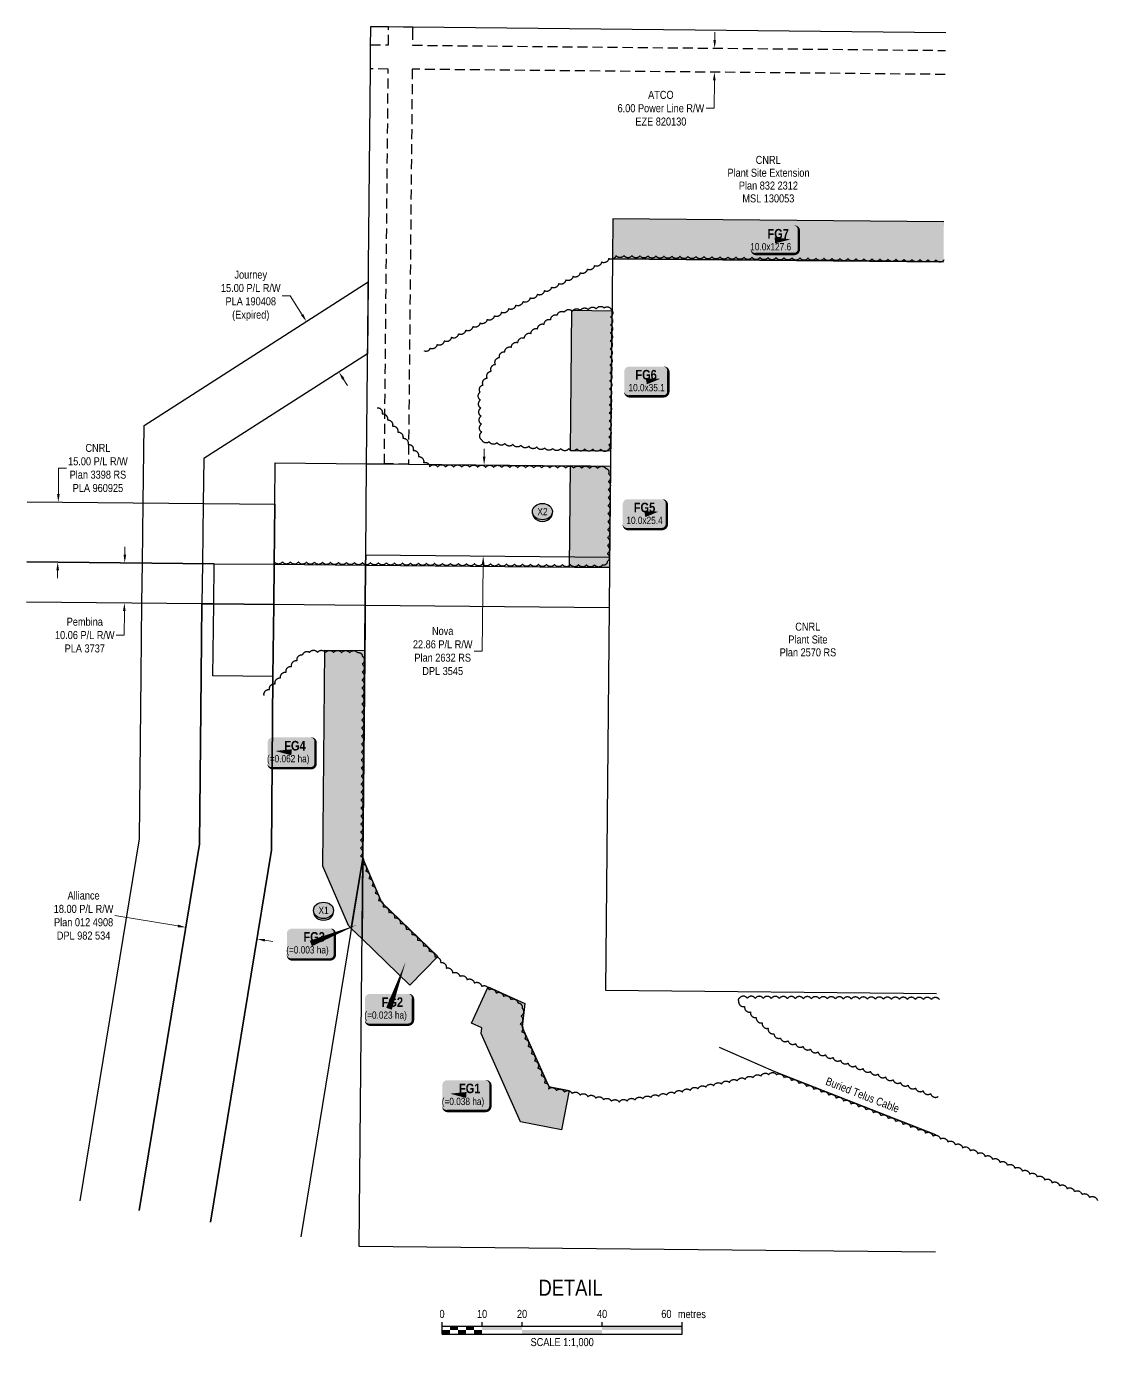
# Model space of a CAD drawing. Extents: x 467749 to 471167, y 6041645 to 6045092.
# Drawn here: x 467909 to 469246, y 6041645 to 6043295 of the extents above; entities that cross this region are included whole.
import ezdxf
from ezdxf.enums import TextEntityAlignment as Align

# ---------------------------------------------------------------- set-up
doc = ezdxf.new("R2010")
doc.units = 0
doc.header["$LTSCALE"] = 5
doc.header["$PDMODE"] = 3
doc.header["$PDSIZE"] = 20
for name, pattern in [('0', [1, 1, 0]), ('foc-ACCESSROAD', [3.75, 2.5, -1.25]), ('foc-FLOWLINE', [3.75, 2.5, -1.25])]:
    doc.linetypes.add(name, pattern=pattern)
doc.layers.get('Defpoints').update_dxf_attribs({"color": 9})
for name, color, linetype in [('AS-TELUS', 224, 'foc-TEL'), ('C-RW', 13, 'Continuous'), ('C-WS', 13, 'foc-ACCESSROAD'), ('DETAIL-T', 7, 'Continuous'), ('F-EZE', 190, 'foc-FLOWLINE'), ('F-RW', 190, 'Continuous'), ('L-TITLEDB', 4, 'Continuous'), ('L-TITLEDB-T', 4, 'Continuous'), ('P-CROSSINGS', 250, 'Continuous'), ('P-TEMP-BLOCKS', 250, 'Continuous'), ('P-TEMP-BLUE', 146, 'Continuous'), ('P-WORKAREA', 113, 'Continuous'), ('P-WORKAREA-H', 111, 'Continuous'), ('T-BUSH', 110, '0')]:
    doc.layers.add(name, color=color, linetype=linetype)
for name, color, linetype, lineweight in [('C-RW-T', 13, 'Continuous', 9), ('C-WS-T', 13, 'Continuous', 9), ('F-RW-T', 190, 'Continuous', 9)]:
    doc.layers.add(name, color=color, linetype=linetype, lineweight=lineweight)
doc.layers.add('P-TEMP-BLUE-H', color=7, linetype='Continuous', true_color=0x99e6ff)
doc.styles.add('80', font='ARIALN.TTF', dxfattribs={"height": 10})
doc.styles.add('80CG', font='ARIALN.TTF', dxfattribs={"height": 10})
doc.styles.add('80L', font='ARIALN.TTF', dxfattribs={"height": 10})
doc.styles.add('BOLD', font='ARIALNB.TTF')
doc.styles.add('Crossing', font='ARIALN.TTF', dxfattribs={"height": 10})
doc.styles.add('foc-LtypeFont', font='ARIALN.TTF', dxfattribs={"height": 7.35})
doc.linetypes.add('foc-TEL', pattern='A,2,-1,["T",foc-LtypeFont,S=0.2,R=0,X=-0.425,Y=-0.75],-1.24,8', length=12.24)
doc.dimstyles.new('Compass 5 000', dxfattribs={"dimscale": 5, "dimtxt": 9, "dimasz": 2, "dimexe": 0.2, "dimexo": 0.0625, "dimgap": 0.5, "dimtad": 0, "dimtih": 1, "dimtoh": 1, "dimzin": 0, "dimdsep": 46, "dimtxsty": '80CG', "dimcen": 0.1, "dimse1": 1, "dimse2": 1, "dimclrd": 256, "dimclrt": 256, "dimaunit": 1, "dimadec": 4, "dimazin": 0, "dimtfac": 0.06, "dimtofl": 0, "dimtmove": 0, "dimatfit": 1, "dimfxl": 0.2, "dimtolj": 1, "dimtzin": 0, "dimlwd": -1, "dimarcsym": 0})

# ---------------------------------------------------------------- blocks, each defined once
blk = doc.blocks.new('*D54')
at = {"layer": 'C-RW-T', "transparency": 16777216}
for p, q in [((467948.4, 6042711.2), (467948.7, 6042743.8)), ((467948.7, 6042743.8), (467958.7, 6042743.8)), ((467947.5, 6042616.2), (467947.4, 6042606.2))]:
    blk.add_line(p, q, dxfattribs=at)
for points in [[(467946.8, 6042711.2), (467950.1, 6042711.2), (467948.3, 6042701.2)], [(467945.9, 6042616.2), (467949.2, 6042616.2), (467947.6, 6042626.2)]]:
    blk.add_solid(points, dxfattribs=at)
at = {"layer": 'Defpoints', "color": 0, "transparency": 16777216}
for p in [(467948.3, 6042701.2), (467951.1, 6042701.2), (467950.4, 6042626.2)]:
    blk.add_point(p, dxfattribs=at)
at = {"layer": 'C-RW-T', "transparency": 16777216, "insert": (467997.8, 6042743.8), "char_height": 10, "attachment_point": 5, "style": '80CG', "bg_fill": 3, "box_fill_scale": 1.1, "bg_fill_color": 256, "bg_fill_true_color": 13158600, "bg_fill_transparency": 0}
blk.add_mtext('\\A1;CNRL\\P15.00 P/L R/W\\PPlan 3398 RS\\PPLA 960925', dxfattribs=at)
blk = doc.blocks.new('*D52')
at = {"layer": 'Defpoints', "color": 0, "transparency": 16777216}
for p in [(468107.5, 6042170.2), (468098.2, 6042113.6), (468187.1, 6042099)]:
    blk.add_point(p, dxfattribs=at)
at = {"layer": 'F-RW-T', "transparency": 16777216}
for p, q in [((468097.6, 6042171.9), (468019, 6042184.8)), ((468206.2, 6042154), (468216.1, 6042152.4))]:
    blk.add_line(p, q, dxfattribs=at)
for points in [[(468097.9, 6042173.5), (468097.3, 6042170.2), (468107.5, 6042170.2)], [(468206.5, 6042155.7), (468206, 6042152.4), (468196.4, 6042155.7)]]:
    blk.add_solid(points, dxfattribs=at)
at = {"layer": 'F-RW-T', "transparency": 16777216, "insert": (467979.9, 6042184.8), "char_height": 10, "attachment_point": 5, "style": '80CG'}
blk.add_mtext('\\A1;Alliance\\P18.00 P/L R/W\\PPlan 012 4908\\PDPL 982 534', dxfattribs=at)
blk = doc.blocks.new('*D53')
at = {"layer": 'Defpoints', "color": 0, "transparency": 16777216}
for p in [(468510.3, 6043270.7), (468768, 6043268.2), (468510, 6043240.7)]:
    blk.add_point(p, dxfattribs=at)
at = {"layer": 'F-RW-T', "transparency": 16777216}
for p, q in [((468768.1, 6043278.1), (468768.2, 6043288.1)), ((468767.7, 6043228.2), (468767.3, 6043193.1)), ((468767.3, 6043193.1), (468757.3, 6043193.1))]:
    blk.add_line(p, q, dxfattribs=at)
for points in [[(468766.5, 6043278.2), (468769.8, 6043278.1), (468768, 6043268.2)], [(468766, 6043228.2), (468769.3, 6043228.1), (468767.7, 6043238.2)]]:
    blk.add_solid(points, dxfattribs=at)
at = {"layer": 'F-RW-T', "transparency": 16777216, "insert": (468700.9, 6043193.1), "char_height": 10, "attachment_point": 5, "style": '80CG'}
blk.add_mtext('\\A1;ATCO\\P6.00 Power Line R/W\\PEZE 820130', dxfattribs=at)
blk = doc.blocks.new('*D55')
at = {"layer": 'Defpoints', "color": 0, "transparency": 16777216}
for p in [(468258.3, 6042926.8), (468236.3, 6042912.7), (468276.8, 6042849.5)]:
    blk.add_point(p, dxfattribs=at)
at = {"layer": 'F-RW-T', "transparency": 16777216}
for p, q in [((468237.8, 6042958.8), (468227.8, 6042958.8)), ((468252.9, 6042935.2), (468237.8, 6042958.8)), ((468304.2, 6042855.2), (468309.6, 6042846.8))]:
    blk.add_line(p, q, dxfattribs=at)
for points in [[(468254.3, 6042936.1), (468251.5, 6042934.3), (468258.3, 6042926.8)], [(468305.6, 6042856.1), (468302.8, 6042854.3), (468298.8, 6042863.6)]]:
    blk.add_solid(points, dxfattribs=at)
at = {"layer": 'F-RW-T', "transparency": 16777216, "insert": (468188.7, 6042958.8), "char_height": 10, "attachment_point": 5, "style": '80CG'}
blk.add_mtext('\\A1;Journey\\P15.00 P/L R/W\\PPLA 190408\\P(Expired)', dxfattribs=at)
blk = doc.blocks.new('*D56')
at = {"layer": 'Defpoints', "color": 0, "transparency": 16777216}
for p in [(468410, 6042748.4), (468480.1, 6042747.8), (468409, 6042634.3)]:
    blk.add_point(p, dxfattribs=at)
at = {"layer": 'F-RW-T', "transparency": 16777216}
for p, q in [((468480.2, 6042757.8), (468480.3, 6042767.8)), ((468478.9, 6042623.6), (468477.9, 6042515.2)), ((468477.9, 6042515.2), (468467.9, 6042515.2))]:
    blk.add_line(p, q, dxfattribs=at)
for points in [[(468478.5, 6042757.8), (468481.9, 6042757.8), (468480.1, 6042747.8)], [(468477.3, 6042623.6), (468480.6, 6042623.6), (468479, 6042633.6)]]:
    blk.add_solid(points, dxfattribs=at)
at = {"layer": 'F-RW-T', "transparency": 16777216, "insert": (468428.4, 6042515.2), "char_height": 10, "attachment_point": 5, "style": '80CG'}
blk.add_mtext('\\A1;Nova\\P22.86 P/L R/W\\PPlan 2632 RS\\PDPL 3545', dxfattribs=at)
blk = doc.blocks.new('*D57')
at = {"layer": 'Defpoints', "color": 0, "transparency": 16777216}
for p in [(468041.6, 6042625.3), (468030.9, 6042575.2), (468041.1, 6042575.1)]:
    blk.add_point(p, dxfattribs=at)
at = {"layer": 'F-RW-T', "transparency": 16777216}
for p, q in [((468031.4, 6042635.4), (468031.5, 6042645.4)), ((468030.8, 6042565.2), (468030.5, 6042535.1)), ((468030.5, 6042535.1), (468020.5, 6042535.1))]:
    blk.add_line(p, q, dxfattribs=at)
for points in [[(468029.8, 6042635.4), (468033.1, 6042635.4), (468031.3, 6042625.4)], [(468029.1, 6042565.2), (468032.4, 6042565.2), (468030.9, 6042575.2)]]:
    blk.add_solid(points, dxfattribs=at)
at = {"layer": 'F-RW-T', "transparency": 16777216, "insert": (467981.4, 6042535.1), "char_height": 10, "attachment_point": 5, "style": '80CG'}
blk.add_mtext('\\A1;Pembina\\P10.06 P/L R/W\\PPLA 3737', dxfattribs=at)
blk = doc.blocks.new('*U58')
at = {"true_color": 0x99e6ff}
h = blk.add_hatch(color=141, dxfattribs=at)
edge = h.paths.add_edge_path()
edge.add_line((-24, -20), (24, -20))
edge.add_arc((24, -14), 6, 270, 360)
edge.add_line((30, -14), (30, 12.5))
edge.add_arc((24, 12.5), 6, 0, 90)
edge.add_line((24, 18.5), (-24, 18.5))
edge.add_arc((-24, 12.5), 6, 90, 180)
edge.add_line((-30, 12.5), (-30, -14))
edge.add_arc((-24, -14), 6, 180, 270)
at = {"color": 250, "flags": 128}
blk.add_lwpolyline([(-24, -20, 3, 3, 0), (24, -20, 3, 3, 0.414214), (30, -14, 3, 3, 0), (30, 12.5, 3, 0, 0.414214), (24, 18.5, 0, 0, 0), (-24, 18.5, 0, 0, 0.414214), (-30, 12.5, 0, 0, 0), (-30, -14, 0, 3, 0.414214)], format="xyseb", close=True, dxfattribs=at)
at = {"flags": 128}
blk.add_lwpolyline([(57.5, 23.2, 0, 7.5, 0), (0, 0, 0, 0, 0)], format="xyseb", dxfattribs=at)
at = {"color": 250}
for tag, p, height, style in [('TEMP_AREA_W1_001', (-9.2, 2.2), 12, 'BOLD'), ('ENTER_TEXT_001', (-30.7, -12.5), 9, '80')]:
    blk.add_attdef(tag, p, '', height=height, dxfattribs=dict(at, style=style))
blk = doc.blocks.new('*U59')
h = blk.add_hatch(color=111)
edge = h.paths.add_edge_path()
edge.add_line((-21.5, -18.7), (21.5, -18.7))
edge.add_arc((21.5, -12.7), 6, 270, 360)
edge.add_line((27.5, -12.7), (27.5, 12.5))
edge.add_arc((21.5, 12.5), 6, 0, 90)
edge.add_line((21.5, 18.5), (-21.5, 18.5))
edge.add_arc((-21.5, 12.5), 6, 90, 180)
edge.add_line((-27.5, 12.5), (-27.5, -12.7))
edge.add_arc((-21.5, -12.7), 6, 180, 270)
at = {"color": 250, "flags": 128}
blk.add_lwpolyline([(-21.5, -18.7, 3, 3, 0), (21.5, -18.7, 3, 3, 0.414214), (27.5, -12.7, 3, 3, 0), (27.5, 12.5, 3, 0, 0.414214), (21.5, 18.5, 0, 0, 0), (-21.5, 18.5, 0, 0, 0.414214), (-27.5, 12.5, 0, 0, 0), (-27.5, -12.7, 0, 3, 0.414214)], format="xyseb", close=True, dxfattribs=at)
at = {"flags": 128}
blk.add_lwpolyline([(17.3, 3.1, 0, 7.5, 0), (0, 0, 0, 0, 0)], format="xyseb", dxfattribs=at)
at = {"color": 250}
for tag, p, height, style in [('TEMP_AREA_W1_001', (-9.2, 2.2), 12, 'BOLD'), ('ENTER_TEXT_001', (-30.7, -12.5), 9, '80')]:
    blk.add_attdef(tag, p, '', height=height, dxfattribs=dict(at, style=style))
blk = doc.blocks.new('*U60')
h = blk.add_hatch(color=111)
edge = h.paths.add_edge_path()
edge.add_line((-24, -20), (24, -20))
edge.add_arc((24, -14), 6, 270, 360)
edge.add_line((30, -14), (30, 12.5))
edge.add_arc((24, 12.5), 6, 0, 90)
edge.add_line((24, 18.5), (-24, 18.5))
edge.add_arc((-24, 12.5), 6, 90, 180)
edge.add_line((-30, 12.5), (-30, -14))
edge.add_arc((-24, -14), 6, 180, 270)
at = {"color": 250, "flags": 128}
blk.add_lwpolyline([(-24, -20, 3, 3, 0), (24, -20, 3, 3, 0.414214), (30, -14, 3, 3, 0), (30, 12.5, 3, 0, 0.414214), (24, 18.5, 0, 0, 0), (-24, 18.5, 0, 0, 0.414214), (-30, 12.5, 0, 0, 0), (-30, -14, 0, 3, 0.414214)], format="xyseb", close=True, dxfattribs=at)
at = {"flags": 128}
blk.add_lwpolyline([(-20.4, 1.6, 0, 7.5, 0), (0, 0, 0, 0, 0)], format="xyseb", dxfattribs=at)
at = {"color": 250}
for tag, p, height, style in [('TEMP_AREA_W1_001', (-9.2, 2.2), 12, 'BOLD'), ('ENTER_TEXT_001', (-30.7, -12.5), 9, '80')]:
    blk.add_attdef(tag, p, '', height=height, dxfattribs=dict(at, style=style))
blk = doc.blocks.new('*U18')
at = {"color": 0}
for p, q in [((-150, 0), (-150, 15)), ((-150, 10), (150.2, 10)), ((-150, 0), (150.2, 0)), ((-100, 10), (-100, 15)), ((-50, 10), (-50, 15)), ((50, 10), (50, 15)), ((150.2, 0), (150.2, 15))]:
    blk.add_line(p, q, dxfattribs=at)
for points in [[(-150, 5), (-140, 5), (-150, 0), (-140, 0)], [(-140, 10), (-130, 10), (-140, 5), (-130, 5)], [(-130, 5), (-120, 5), (-130, 0), (-120, 0)], [(-120, 10), (-110, 10), (-120, 5), (-110, 5)], [(-110, 5), (-100, 5), (-110, 0), (-100, 0)], [(-100, 10), (-50, 10), (-100, 5), (-50, 5)], [(-50, 5), (50, 5), (-50, 0), (50, 0)], [(50, 10), (150.2, 10), (50, 5), (150.2, 5)]]:
    blk.add_solid(points, dxfattribs=at)
at = {"color": 0, "style": '80'}
blk.add_text('metres', height=10, dxfattribs=at).set_placement((162.2, 20), align=Align.CENTER)
at = {"color": 0, "char_height": 10, "style": '80'}
for s, insert, attachment_point in [('0', (-150, 30.2), 2), ('10', (-100, 30.2), 2), ('20', (-50, 30.2), 2), ('40', (50, 30.2), 2), ('60', (136.7, 30.2), 3), ('SCALE 1:1,000', (0.1, -5), 2)]:
    blk.add_mtext(s, dxfattribs=dict(at, insert=insert, attachment_point=attachment_point))
blk = doc.blocks.new('*U63')
h = blk.add_hatch(color=111)
edge = h.paths.add_edge_path()
edge.add_line((-24, -20), (24, -20))
edge.add_arc((24, -14), 6, 270, 360)
edge.add_line((30, -14), (30, 12.5))
edge.add_arc((24, 12.5), 6, 0, 90)
edge.add_line((24, 18.5), (-24, 18.5))
edge.add_arc((-24, 12.5), 6, 90, 180)
edge.add_line((-30, 12.5), (-30, -14))
edge.add_arc((-24, -14), 6, 180, 270)
at = {"flags": 128}
blk.add_lwpolyline([(20.8, 58.6, 0, 7.5, 0), (0, 0, 0, 0, 0)], format="xyseb", dxfattribs=at)
at = {"color": 250, "flags": 128}
blk.add_lwpolyline([(-24, -20, 3, 3, 0), (24, -20, 3, 3, 0.414214), (30, -14, 3, 3, 0), (30, 12.5, 3, 0, 0.414214), (24, 18.5, 0, 0, 0), (-24, 18.5, 0, 0, 0.414214), (-30, 12.5, 0, 0, 0), (-30, -14, 0, 3, 0.414214)], format="xyseb", close=True, dxfattribs=at)
at = {"color": 250}
for tag, p, height, style in [('TEMP_AREA_W1_001', (-9.2, 2.2), 12, 'BOLD'), ('ENTER_TEXT_001', (-30.7, -12.5), 9, '80')]:
    blk.add_attdef(tag, p, '', height=height, dxfattribs=dict(at, style=style))
blk = doc.blocks.new('*U62')
h = blk.add_hatch(color=111)
edge = h.paths.add_edge_path()
edge.add_line((-24, -17.1), (24, -17.1))
edge.add_arc((24, -11.1), 6, 270, 360)
edge.add_line((30, -11.1), (30, 12.5))
edge.add_arc((24, 12.5), 6, 0, 90)
edge.add_line((24, 18.5), (-24, 18.5))
edge.add_arc((-24, 12.5), 6, 90, 180)
edge.add_line((-30, 12.5), (-30, -11.1))
edge.add_arc((-24, -11.1), 6, 180, 270)
at = {"color": 250, "flags": 128}
blk.add_lwpolyline([(-24, -17.1, 3, 3, 0), (24, -17.1, 3, 3, 0.414214), (30, -11.1, 3, 3, 0), (30, 12.5, 3, 0, 0.414214), (24, 18.5, 0, 0, 0), (-24, 18.5, 0, 0, 0.414214), (-30, 12.5, 0, 0, 0), (-30, -11.1, 0, 3, 0.414214)], format="xyseb", close=True, dxfattribs=at)
at = {"flags": 128}
blk.add_lwpolyline([(19.5, 1.1, 0, 7.5, 0), (0, 0, 0, 0, 0)], format="xyseb", dxfattribs=at)
at = {"color": 250}
for tag, p, height, style in [('TEMP_AREA_W1_001', (-9.2, 2.2), 12, 'BOLD'), ('ENTER_TEXT_001', (-30.7, -12.5), 9, '80')]:
    blk.add_attdef(tag, p, '', height=height, dxfattribs=dict(at, style=style))
blk = doc.blocks.new('xing2')
h = blk.add_hatch(color=50)
h.dxf.hatch_style = 1
edge = h.paths.add_edge_path()
edge.add_ellipse((0, 0), major_axis=(-12.5, 0), ratio=0.816297, start_angle=0, end_angle=360)
h = blk.add_hatch(color=250)
h.dxf.hatch_style = 1
edge = h.paths.add_edge_path()
edge.add_ellipse((0, -2), major_axis=(-12.5, 0), ratio=0.816297, start_angle=0, end_angle=180)
edge.add_line((12.5, -2), (12.5, 0))
edge.add_ellipse((0, 0), major_axis=(-12.5, 0), ratio=0.816297, start_angle=0, end_angle=180, ccw=False)
edge.add_line((-12.5, 0), (-12.5, -2))
at = {"color": 250}
blk.add_ellipse((0, 0), major_axis=(-12.5, 0), ratio=0.816297, dxfattribs=at)
blk.add_ellipse((0, -2), major_axis=(-12.5, 0), ratio=0.816297, start_param=0, end_param=3.141593, dxfattribs=at)
at = {"color": 250, "style": 'Crossing'}
blk.add_attdef('CROSSING', text='', height=9, dxfattribs=at).set_placement((0.1, 0), align=Align.MIDDLE_CENTER)
at = {"color": 250, "style": 'Crossing', "flags": 1}
for tag, p in [('OWNER', (0.1, -12.5)), ('DESCRIPTION', (0.1, -25.8)), ('LOCATION', (0.1, -39.3)), ('DWG_REF', (0.1, -52.8))]:
    blk.add_attdef(tag, text='', height=9, dxfattribs=at).set_placement(p, align=Align.MIDDLE_CENTER)
blk = doc.blocks.new('*U65')
h = blk.add_hatch(color=111)
edge = h.paths.add_edge_path()
edge.add_line((-21.5, -18.7), (21.5, -18.7))
edge.add_arc((21.5, -12.7), 6, 270, 360)
edge.add_line((27.5, -12.7), (27.5, 12.5))
edge.add_arc((21.5, 12.5), 6, 0, 90)
edge.add_line((21.5, 18.5), (-21.5, 18.5))
edge.add_arc((-21.5, 12.5), 6, 90, 180)
edge.add_line((-27.5, 12.5), (-27.5, -12.7))
edge.add_arc((-21.5, -12.7), 6, 180, 270)
at = {"color": 250, "flags": 128}
blk.add_lwpolyline([(-21.5, -18.7, 3, 3, 0), (21.5, -18.7, 3, 3, 0.414214), (27.5, -12.7, 3, 3, 0), (27.5, 12.5, 3, 0, 0.414214), (21.5, 18.5, 0, 0, 0), (-21.5, 18.5, 0, 0, 0.414214), (-27.5, 12.5, 0, 0, 0), (-27.5, -12.7, 0, 3, 0.414214)], format="xyseb", close=True, dxfattribs=at)
at = {"flags": 128}
blk.add_lwpolyline([(17.3, 3.1, 0, 7.5, 0), (0, 0, 0, 0, 0)], format="xyseb", dxfattribs=at)
at = {"color": 250}
for tag, p, height, style in [('TEMP_AREA_W1_001', (-9.2, 2.2), 12, 'BOLD'), ('ENTER_TEXT_001', (-30.7, -12.5), 9, '80')]:
    blk.add_attdef(tag, p, '', height=height, dxfattribs=dict(at, style=style))

msp = doc.modelspace()

# ---------------------------------------------------------------- hatches: boundary and pattern name
at = {"layer": 'P-TEMP-BLUE-H'}
h = msp.add_hatch(color=256, dxfattribs=at)
h.dxf.hatch_style = 1
h.paths.add_polyline_path([(468328.642, 6042256.605), (468327.681, 6042155.818), (468314.262, 6042168.828)])
at = {"layer": 'P-WORKAREA-H'}
h = msp.add_hatch(color=256, dxfattribs=at)
h.dxf.hatch_style = 1
h.paths.add_polyline_path([(469054.34, 6043051.219), (468640.903, 6043055.167), (468640.425, 6043005.195), (469053.862, 6043001.247)])
h = msp.add_hatch(color=256, dxfattribs=at)
h.dxf.hatch_style = 1
h.paths.add_polyline_path([(468638.154, 6042764.709), (468588.182, 6042765.181), (468589.841, 6042940.753), (468639.812, 6042940.281)])
h = msp.add_hatch(color=256, dxfattribs=at)
h.dxf.hatch_style = 1
h.paths.add_polyline_path([(468588.008, 6042746.752), (468637.98, 6042746.281), (468636.786, 6042619.623), (468586.814, 6042620.094)])
h = msp.add_hatch(color=256, dxfattribs=at)
h.dxf.hatch_style = 1
h.paths.add_polyline_path([(468331.014, 6042515.976), (468328.642, 6042256.605), (468314.262, 6042168.828), (468310.666, 6042172.314), (468278.573, 6042246.474), (468281.043, 6042516.433)])
h = msp.add_hatch(color=256, dxfattribs=at)
h.dxf.hatch_style = 1
h.paths.add_polyline_path([(468328.642, 6042256.605), (468327.681, 6042155.818), (468387.55, 6042097.773), (468422.336, 6042133.653), (468352.584, 6042201.278)])
h = msp.add_hatch(color=256, dxfattribs=at)
h.dxf.hatch_style = 1
h.paths.add_polyline_path([(468576.766, 6041917.348), (468525.707, 6041927.415), (468476.42, 6042037.606), (468477.258, 6042044.72), (468464.484, 6042050.557), (468485.252, 6042096.011), (468531.145, 6042075.041), (468527.661, 6042045.441), (468560.76, 6041971.44), (468586.433, 6041966.378)])

# ---------------------------------------------------------------- linework, layer by layer
at = {"layer": 'AS-TELUS', "flags": 128}
msp.add_lwpolyline([(468773.771, 6042020.557), (468842.106, 6041990.675), (469043.961, 6041911.445)], dxfattribs=at)
at = {"layer": 'C-RW'}
msp.add_lwpolyline([(467909.33, 6042701.585), (468218.61, 6042698.63), (468217.896, 6042623.626), (468217.413, 6042573.376), (468216.457, 6042483.524), (468141.451, 6042484.323), (468142.41, 6042574.125), (468142.891, 6042624.343), (467908.84, 6042626.578)], dxfattribs=at)
at = {"layer": 'C-WS', "linetype": 'Continuous'}
msp.add_lwpolyline([(469043.686, 6041764.63), (468324.015, 6041771.573), (468328.64, 6042256.603), (468330.635, 6042482.429), (468331.646, 6042572.282), (468332.127, 6042622.532), (468332.246, 6042635.019), (468333.336, 6042749.214), (468338.038, 6043242.339), (468338.324, 6043272.342), (468338.507, 6043291.361), (468338.543, 6043295.32), (468360.902, 6043295.093), (468390.901, 6043294.779), (469056.602, 6043287.757)], dxfattribs=at)
at = {"layer": 'F-EZE'}
msp.add_lwpolyline([(469056.101, 6043235.342), (468390.387, 6043241.831), (468385.582, 6042748.596), (468355.581, 6042749.002), (468360.384, 6043242.122), (468338.038, 6043242.339), (468338.324, 6043272.342), (468360.675, 6043272.122), (468360.866, 6043291.227), (468360.902, 6043295.093), (468390.901, 6043294.779), (468390.866, 6043291.054), (468390.68, 6043271.83), (469056.388, 6043265.338)], dxfattribs=at)
at = {"layer": 'F-RW'}
for points in [[(467975.432, 6041828.746), (468049.577, 6042280.666), (468051.686, 6042485.112), (468052.784, 6042574.979), (468053.397, 6042625.199), (468054.312, 6042700.198), (468055.49, 6042796.773), (468335.5, 6042976.224), (468334.645, 6042886.521), (468130.172, 6042755.698), (468129.451, 6042699.481), (468128.489, 6042624.481), (468127.609, 6042574.263), (468126.692, 6042484.424), (468124.522, 6042274.17), (468049.452, 6041816.602)], [(468138.399, 6041802.008), (468214.492, 6042266.448), (468216.457, 6042483.524), (468217.413, 6042573.376), (468217.896, 6042623.626), (468218.608, 6042698.63), (468219.099, 6042750.32), (468333.338, 6042749.214), (468355.581, 6042748.999), (468385.582, 6042748.657), (468637.979, 6042746.279), (468636.901, 6042632.076), (468332.248, 6042635.019), (468332.127, 6042622.532), (468331.646, 6042572.282), (468330.635, 6042482.429), (468328.64, 6042256.603), (468251.136, 6041783.512)], [(467908.84, 6042626.578), (467908.84, 6042626.578), (468142.891, 6042624.343), (468217.896, 6042623.626), (468332.127, 6042622.532), (468636.784, 6042619.621), (468636.308, 6042569.375), (468331.646, 6042572.282), (468217.413, 6042573.376), (468142.41, 6042574.125), (468127.413, 6042574.268), (467908.511, 6042576.353)], [(468049.451, 6041816.602), (468124.522, 6042274.17), (468126.692, 6042484.424), (468127.413, 6042574.268), (468142.41, 6042574.122), (468217.413, 6042573.376), (468216.457, 6042483.524), (468214.492, 6042266.448), (468138.399, 6041802.008)]]:
    msp.add_lwpolyline(points, dxfattribs=at)
at = {"layer": 'L-TITLEDB'}
msp.add_lwpolyline([(469053.865, 6043001.243), (468640.424, 6043005.194), (468637.979, 6042746.279), (468636.898, 6042632.076), (468636.784, 6042619.621), (468636.306, 6042569.375), (468631.794, 6042091.544), (469045.137, 6042087.596)], dxfattribs=at)
at = {"layer": 'P-TEMP-BLUE'}
msp.add_line((468331.397, 6042550.168), (468328.64, 6042256.603), dxfattribs=at)
msp.add_lwpolyline([(468328.642, 6042256.605), (468327.681, 6042155.818), (468314.262, 6042168.828), (468328.642, 6042256.605)], dxfattribs=at)
at = {"layer": 'P-WORKAREA'}
msp.add_lwpolyline([(469054.34, 6043051.219), (468640.903, 6043055.167), (468640.425, 6043005.195), (469053.862, 6043001.247)], dxfattribs=at)
at = {"layer": 'P-WORKAREA', "flags": 128}
for points in [[(468638.154, 6042764.709), (468588.182, 6042765.181), (468589.841, 6042940.753), (468639.812, 6042940.281)], [(468588.008, 6042746.752), (468637.98, 6042746.281), (468636.786, 6042619.623), (468586.814, 6042620.094)]]:
    msp.add_lwpolyline(points, close=True, dxfattribs=at)
at = {"layer": 'P-WORKAREA'}
for points in [[(468331.014, 6042515.976), (468328.642, 6042256.605), (468314.262, 6042168.828), (468310.666, 6042172.314), (468278.573, 6042246.474), (468281.043, 6042516.433)], [(468328.642, 6042256.605), (468327.681, 6042155.818), (468387.55, 6042097.773), (468422.336, 6042133.653), (468352.584, 6042201.278), (468328.642, 6042256.605)], [(468576.766, 6041917.348), (468525.707, 6041927.415), (468476.42, 6042037.606), (468477.258, 6042044.72), (468464.484, 6042050.557), (468485.252, 6042096.011), (468531.145, 6042075.041), (468527.661, 6042045.441), (468560.76, 6041971.44), (468586.433, 6041966.378)]]:
    msp.add_lwpolyline(points, close=True, dxfattribs=at)
at = {"layer": 'T-BUSH', "flags": 128}
for points in [[(469054.532, 6043003.502, -0.52056705), (469044.538, 6043003.641, -0.52056705), (469034.544, 6043003.781, -0.52056705), (469024.55, 6043003.92, -0.52056705), (469014.556, 6043004.059, -0.52056705), (469004.563, 6043004.199, -0.52056705), (468994.569, 6043004.338, -0.52056705), (468984.575, 6043004.478, -0.52056705), (468974.581, 6043004.617, -0.52056705), (468964.587, 6043004.757, -0.52056705), (468954.593, 6043004.896, -0.52056705), (468944.6, 6043005.036, -0.52056705), (468934.606, 6043005.175, -0.52056705), (468924.612, 6043005.314, -0.52056705), (468914.618, 6043005.454, -0.52056705), (468904.624, 6043005.593, -0.52056705), (468894.631, 6043005.733, -0.52056705), (468884.637, 6043005.872, -0.52056705), (468874.643, 6043006.012, -0.52056705), (468864.649, 6043006.151, -0.52056705), (468854.655, 6043006.29, -0.52056705), (468844.662, 6043006.43, -0.52056705), (468834.668, 6043006.569, -0.52056705), (468824.674, 6043006.709, -0.52056705), (468814.68, 6043006.848, -0.52056705), (468804.686, 6043006.988, -0.52056705), (468794.692, 6043007.127, -0.52056705), (468784.699, 6043007.267, -0.52056705), (468774.705, 6043007.406, -0.52056705), (468764.711, 6043007.545, -0.52056705), (468754.717, 6043007.685, -0.52056705), (468744.723, 6043007.824, -0.52056705), (468734.73, 6043007.964, -0.52056705), (468724.736, 6043008.103, -0.52056705), (468714.742, 6043008.243, -0.52056705), (468704.748, 6043008.382, -0.52056705), (468694.754, 6043008.521, -0.52056705), (468684.76, 6043008.661, -0.52056705), (468674.767, 6043008.8, -0.52056705), (468664.773, 6043008.94, -0.52056705), (468654.779, 6043009.079, -0.52056705), (468644.785, 6043009.219, -0.52056705), (468635.695, 6043005.419, -0.52056705), (468626.761, 6043000.938, -0.52056705), (468617.827, 6042996.457, -0.52056705), (468608.893, 6042991.976, -0.52056705), (468599.959, 6042987.495, -0.52056705), (468591.025, 6042983.014, -0.52056705), (468582.091, 6042978.533, -0.52056705), (468573.157, 6042974.052, -0.52056705), (468564.223, 6042969.57, -0.52056705), (468555.289, 6042965.089, -0.52056705), (468546.355, 6042960.608, -0.52056705), (468537.421, 6042956.127, -0.52056705), (468528.487, 6042951.646, -0.52056705), (468519.554, 6042947.165, -0.52056705), (468510.62, 6042942.684, -0.52056705), (468501.686, 6042938.203, -0.52056705), (468492.752, 6042933.721, -0.52056705), (468483.818, 6042929.24, -0.52056705), (468474.884, 6042924.759, -0.52056705), (468465.95, 6042920.278, -0.52056705), (468457.016, 6042915.797, -0.52056705), (468448.082, 6042911.316, -0.52056705), (468439.148, 6042906.835, -0.52056705), (468430.214, 6042902.354, -0.52056705), (468421.28, 6042897.872, -0.52056705), (468412.346, 6042893.391, -0.52056705), (468405.582, 6042889.998, -0.52056705)], [(468346.361, 6042819.102, -0.52056705), (468352.818, 6042811.472, -0.52056705), (468359.274, 6042803.843, -0.52056705), (468365.731, 6042796.213, -0.52056705), (468372.188, 6042788.584, -0.52056705), (468378.644, 6042780.954, -0.52056705), (468385.101, 6042773.325, -0.52056705), (468391.557, 6042765.695, -0.52056705), (468398.014, 6042758.066, -0.52056705), (468404.47, 6042750.436, -0.52056705), (468412.149, 6042745.409, -0.52056705), (468422.143, 6042745.315, -0.52056705), (468432.137, 6042745.221, -0.52056705), (468442.132, 6042745.126, -0.52056705), (468452.126, 6042745.032, -0.52056705), (468462.12, 6042744.938, -0.52056705), (468472.115, 6042744.844, -0.52056705), (468482.109, 6042744.75, -0.52056705), (468492.103, 6042744.655, -0.52056705), (468502.098, 6042744.561, -0.52056705), (468512.092, 6042744.467, -0.52056705), (468522.086, 6042744.373, -0.52056705), (468532.081, 6042744.278, -0.52056705), (468542.075, 6042744.184, -0.52056705), (468552.07, 6042744.09, -0.52056705), (468562.064, 6042743.996, -0.52056705), (468572.058, 6042743.901, -0.52056705), (468582.053, 6042743.807, -0.52056705), (468592.047, 6042743.713, -0.52056705), (468602.041, 6042743.619, -0.52056705), (468612.036, 6042743.524, -0.52056705), (468622.03, 6042743.43, -0.52056705), (468632.024, 6042743.336, -0.52056705), (468635.415, 6042736.79, -0.52056705), (468635.276, 6042726.796, -0.52056705), (468635.137, 6042716.803, -0.52056705), (468634.998, 6042706.809, -0.52056705), (468634.86, 6042696.815, -0.52056705), (468634.721, 6042686.821, -0.52056705), (468634.582, 6042676.827, -0.52056705), (468634.443, 6042666.833, -0.52056705), (468634.304, 6042656.84, -0.52056705), (468634.165, 6042646.846, -0.52056705), (468634.027, 6042636.852, -0.52056705), (468633.888, 6042626.858, -0.52056705), (468628.044, 6042622.705, -0.52056705), (468618.05, 6042622.8, -0.52056705), (468608.055, 6042622.896, -0.52056705), (468598.061, 6042622.992, -0.52056705), (468588.067, 6042623.087, -0.52056705), (468578.072, 6042623.183, -0.52056705), (468568.078, 6042623.278, -0.52056705), (468558.084, 6042623.374, -0.52056705), (468548.089, 6042623.469, -0.52056705), (468538.095, 6042623.565, -0.52056705), (468528.101, 6042623.66, -0.52056705), (468518.106, 6042623.756, -0.52056705), (468508.112, 6042623.852, -0.52056705), (468498.118, 6042623.947, -0.52056705), (468488.123, 6042624.043, -0.52056705), (468478.129, 6042624.138, -0.52056705), (468468.135, 6042624.234, -0.52056705), (468458.14, 6042624.329, -0.52056705), (468448.146, 6042624.425, -0.52056705), (468438.152, 6042624.521, -0.52056705), (468428.157, 6042624.616, -0.52056705), (468418.163, 6042624.712, -0.52056705), (468408.169, 6042624.807, -0.52056705), (468398.174, 6042624.903, -0.52056705), (468388.18, 6042624.998, -0.52056705), (468378.186, 6042625.094, -0.52056705), (468368.191, 6042625.189, -0.52056705), (468358.197, 6042625.285, -0.52056705), (468348.203, 6042625.381, -0.52056705), (468338.208, 6042625.476, -0.52056705), (468328.214, 6042625.572, -0.52056705), (468318.22, 6042625.667, -0.52056705), (468308.225, 6042625.763, -0.52056705), (468298.231, 6042625.858, -0.52056705), (468288.237, 6042625.954, -0.52056705), (468278.242, 6042626.049, -0.52056705), (468268.248, 6042626.145, -0.52056705), (468258.254, 6042626.241, -0.52056705), (468248.259, 6042626.336, -0.52056705), (468238.265, 6042626.432, -0.52056705), (468228.271, 6042626.527, -0.52056705), (468217.926, 6042626.626, -0.52056705)], [(468205.304, 6042459.83, -0.52056705), (468212.189, 6042467.075, -0.52056705), (468219.074, 6042474.321, -0.52056705), (468225.959, 6042481.566, -0.52056705), (468232.843, 6042488.811, -0.52056705), (468239.728, 6042496.057, -0.52056705), (468246.613, 6042503.302, -0.52056705), (468253.498, 6042510.548, -0.52056705), (468262.128, 6042513.67, -0.52056705), (468272.122, 6042513.569, -0.52056705), (468282.116, 6042513.469, -0.52056705), (468292.11, 6042513.368, -0.52056705), (468302.105, 6042513.268, -0.52056705), (468312.099, 6042513.167, -0.52056705), (468322.093, 6042513.067, -0.52056705), (468327.951, 6042508.909, -0.52056705), (468327.86, 6042498.914, -0.52056705), (468327.768, 6042488.92, -0.52056705), (468327.677, 6042478.925, -0.52056705), (468327.585, 6042468.931, -0.52056705), (468327.494, 6042458.937, -0.52056705), (468327.403, 6042448.942, -0.52056705), (468327.311, 6042438.948, -0.52056705), (468327.22, 6042428.954, -0.52056705), (468327.128, 6042418.959, -0.52056705), (468327.037, 6042408.965, -0.52056705), (468326.945, 6042398.971, -0.52056705), (468326.854, 6042388.976, -0.52056705), (468326.763, 6042378.982, -0.52056705), (468326.671, 6042368.987, -0.52056705), (468326.58, 6042358.993, -0.52056705), (468326.488, 6042348.999, -0.52056705), (468326.397, 6042339.004, -0.52056705), (468326.305, 6042329.01, -0.52056705), (468326.214, 6042319.016, -0.52056705), (468326.123, 6042309.021, -0.52056705), (468326.031, 6042299.027, -0.52056705), (468325.94, 6042289.032, -0.52056705), (468325.848, 6042279.038, -0.52056705), (468325.757, 6042269.044, -0.52056705), (468325.665, 6042259.049, -0.52056705), (468328.395, 6042249.626, -0.52056705), (468332.364, 6042240.453, -0.52056705), (468336.334, 6042231.28, -0.52056705), (468340.303, 6042222.107, -0.52056705), (468344.273, 6042212.935, -0.52056705), (468348.242, 6042203.762, -0.52056705), (468353.943, 6042195.785, -0.52056705), (468361.118, 6042188.828, -0.52056705), (468368.294, 6042181.871, -0.52056705), (468375.47, 6042174.914, -0.52056705), (468382.646, 6042167.957, -0.52056705), (468389.822, 6042160.999, -0.52056705), (468396.998, 6042154.042, -0.52056705), (468404.174, 6042147.085, -0.52056705), (468411.35, 6042140.128, -0.52056705), (468418.526, 6042133.171, -0.52056705), (468425.702, 6042126.213, -0.52056705), (468432.877, 6042119.256, -0.52056705), (468440.609, 6042113.112, -0.52056705), (468449.7, 6042108.959, -0.52056705), (468458.79, 6042104.805, -0.52056705), (468467.881, 6042100.651, -0.52056705), (468476.972, 6042096.497, -0.52056705), (468486.063, 6042092.344, -0.52056705), (468495.153, 6042088.19, -0.52056705), (468504.244, 6042084.036, -0.52056705), (468513.335, 6042079.882, -0.52056705), (468522.426, 6042075.729, -0.52056705), (468527.449, 6042069.286, -0.52056705), (468526.281, 6042059.36, -0.52056705), (468525.112, 6042049.434, -0.52056705), (468526.833, 6042039.949, -0.52056705), (468530.914, 6042030.825, -0.52056705), (468534.995, 6042021.701, -0.52056705), (468539.076, 6042012.578, -0.52056705), (468543.156, 6042003.454, -0.52056705), (468547.237, 6041994.33, -0.52056705), (468551.318, 6041985.207, -0.52056705), (468555.399, 6041976.083, -0.52056705), (468560.634, 6041968.408, -0.52056705), (468570.44, 6041966.475, -0.52056705), (468580.246, 6041964.541, -0.52056705), (468590.052, 6041962.608, -0.52056705), (468599.858, 6041960.675, -0.52056705), (468609.664, 6041958.741, -0.52056705), (468619.47, 6041956.808, -0.52056705), (468629.276, 6041954.874, -0.52056705), (468639.082, 6041952.941, -0.52056705), (468648.907, 6041951.784, -0.52056705), (468658.796, 6041953.233, -0.52056705), (468668.685, 6041954.682, -0.52056705), (468678.575, 6041956.131, -0.52056705), (468688.464, 6041957.579, -0.52056705), (468698.353, 6041959.028, -0.52056705), (468708.206, 6041960.683, -0.52056705), (468718.005, 6041962.654, -0.52056705), (468727.803, 6041964.625, -0.52056705), (468737.602, 6041966.596, -0.52056705), (468747.4, 6041968.567, -0.52056705), (468757.199, 6041970.538, -0.52056705), (468766.997, 6041972.509, -0.52056705), (468776.796, 6041974.48, -0.52056705), (468786.594, 6041976.452, -0.52056705), (468796.393, 6041978.423, -0.52056705), (468806.191, 6041980.394, -0.52056705), (468815.99, 6041982.365, -0.52056705), (468825.788, 6041984.336, -0.52056705), (468835.587, 6041986.307, -0.52056705), (468845.206, 6041986.24, -0.52056705), (468854.51, 6041982.588, -0.52056705), (468863.814, 6041978.936, -0.52056705), (468873.117, 6041975.284, -0.52056705), (468882.421, 6041971.632, -0.52056705), (468891.725, 6041967.98, -0.52056705), (468901.029, 6041964.329, -0.52056705), (468910.332, 6041960.677, -0.52056705), (468919.636, 6041957.025, -0.52056705), (468928.94, 6041953.373, -0.52056705), (468938.244, 6041949.721, -0.52056705), (468947.548, 6041946.07, -0.52056705), (468956.851, 6041942.418, -0.52056705), (468966.155, 6041938.766, -0.52056705), (468975.459, 6041935.114, -0.52056705), (468984.763, 6041931.462, -0.52056705), (468994.066, 6041927.81, -0.52056705), (469003.37, 6041924.159, -0.52056705), (469012.674, 6041920.507, -0.52056705), (469021.978, 6041916.855, -0.52056705), (469031.281, 6041913.203, -0.52056705), (469040.585, 6041909.551, -0.52056705), (469049.889, 6041905.899, -0.52056705), (469059.193, 6041902.248, -0.52056705), (469068.496, 6041898.596, -0.52056705), (469077.8, 6041894.944, -0.52056705), (469087.104, 6041891.292, -0.52056705), (469096.408, 6041887.64, -0.52056705), (469105.712, 6041883.989, -0.52056705), (469115.015, 6041880.337, -0.52056705), (469124.319, 6041876.685, -0.52056705), (469133.623, 6041873.033, -0.52056705), (469142.927, 6041869.381, -0.52056705), (469152.23, 6041865.729, -0.52056705), (469161.534, 6041862.078, -0.52056705), (469170.838, 6041858.426, -0.52056705), (469180.142, 6041854.774, -0.52056705), (469189.445, 6041851.122, -0.52056705), (469198.749, 6041847.47, -0.52056705), (469208.053, 6041843.818, -0.52056705), (469217.357, 6041840.167, -0.52056705), (469226.66, 6041836.515, -0.52056705), (469235.964, 6041832.863, -0.52056705), (469246.3, 6041828.806, -0.52056705)], [(469048.729, 6042079.936, 0.52056705), (469038.734, 6042080.002, 0.52056705), (469028.739, 6042080.068, 0.52056705), (469018.745, 6042080.133, 0.52056705), (469008.75, 6042080.199, 0.52056705), (468998.756, 6042080.265, 0.52056705), (468988.761, 6042080.331, 0.52056705), (468978.766, 6042080.396, 0.52056705), (468968.772, 6042080.462, 0.52056705), (468958.777, 6042080.528, 0.52056705), (468948.783, 6042080.593, 0.52056705), (468938.788, 6042080.659, 0.52056705), (468928.794, 6042080.725, 0.52056705), (468918.799, 6042080.791, 0.52056705), (468908.804, 6042080.856, 0.52056705), (468898.81, 6042080.922, 0.52056705), (468888.815, 6042080.988, 0.52056705), (468878.821, 6042081.054, 0.52056705), (468868.826, 6042081.119, 0.52056705), (468858.832, 6042081.185, 0.52056705), (468848.837, 6042081.251, 0.52056705), (468838.842, 6042081.316, 0.52056705), (468828.848, 6042081.382, 0.52056705), (468818.853, 6042081.448, 0.52056705), (468808.859, 6042081.514, 0.52056705), (468798.864, 6042081.579, 0.52056705), (468798.043, 6042078.018, 0.52056705), (468805.381, 6042071.232, 0.52056705), (468812.718, 6042064.445, 0.52056705), (468820.055, 6042057.659, 0.52056705), (468827.393, 6042050.872, 0.52056705), (468834.73, 6042044.086, 0.52056705), (468842.068, 6042037.299, 0.52056705), (468850.262, 6042031.908, 0.52056705), (468859.635, 6042028.439, 0.52056705), (468869.009, 6042024.969, 0.52056705), (468878.382, 6042021.499, 0.52056705), (468887.755, 6042018.029, 0.52056705), (468897.128, 6042014.559, 0.52056705), (468906.501, 6042011.089, 0.52056705), (468915.874, 6042007.62, 0.52056705), (468925.247, 6042004.15, 0.52056705), (468934.621, 6042000.68, 0.52056705), (468943.994, 6041997.21, 0.52056705), (468953.367, 6041993.74, 0.52056705), (468962.74, 6041990.27, 0.52056705), (468972.113, 6041986.801, 0.52056705), (468981.486, 6041983.331, 0.52056705), (468990.86, 6041979.861, 0.52056705), (469000.233, 6041976.391, 0.52056705), (469009.606, 6041972.921, 0.52056705), (469018.979, 6041969.451, 0.52056705), (469028.352, 6041965.982, 0.52056705), (469037.725, 6041962.512, 0.52056705), (469047.388, 6041958.935, 0.52056705)]]:
    msp.add_lwpolyline(points, format="xyb", dxfattribs=at)
msp.add_lwpolyline([(468635.837, 6042767.033, -0.52056705), (468625.844, 6042767.203, -0.52056705), (468615.85, 6042767.373, -0.52056705), (468605.857, 6042767.543, -0.52056705), (468595.864, 6042767.713, -0.52056705), (468585.87, 6042767.883, -0.52056705), (468575.877, 6042768.053, -0.52056705), (468565.884, 6042768.223, -0.52056705), (468555.925, 6042768.945, -0.52056705), (468545.991, 6042770.039, -0.52056705), (468536.056, 6042771.133, -0.52056705), (468526.121, 6042772.226, -0.52056705), (468516.186, 6042773.32, -0.52056705), (468506.251, 6042774.414, -0.52056705), (468496.317, 6042775.507, -0.52056705), (468486.382, 6042776.601, -0.52056705), (468477.461, 6042778.639, -0.52056705), (468477.08, 6042788.626, -0.52056705), (468476.699, 6042798.614, -0.52056705), (468476.317, 6042808.601, -0.52056705), (468475.936, 6042818.589, -0.52056705), (468475.555, 6042828.576, -0.52056705), (468475.173, 6042838.564, -0.52056705), (468478.789, 6042847.528, -0.52056705), (468483.922, 6042856.105, -0.52056705), (468489.054, 6042864.681, -0.52056705), (468494.187, 6042873.257, -0.52056705), (468499.319, 6042881.834, -0.52056705), (468506, 6042888.968, -0.52056705), (468514.192, 6042894.694, -0.52056705), (468522.384, 6042900.42, -0.52056705), (468530.576, 6042906.146, -0.52056705), (468538.768, 6042911.872, -0.52056705), (468546.96, 6042917.598, -0.52056705), (468555.152, 6042923.324, -0.52056705), (468563.344, 6042929.05, -0.52056705), (468571.535, 6042934.776, -0.52056705), (468580.424, 6042938.62, -0.52056705), (468590.37, 6042939.609, -0.52056705), (468600.316, 6042940.597, -0.52056705), (468610.261, 6042941.586, -0.52056705), (468620.207, 6042942.575, -0.52056705), (468630.153, 6042943.563, -0.52056705), (468638.273, 6042942.564, -0.52056705), (468638.135, 6042932.57, -0.52056705), (468637.996, 6042922.576, -0.52056705), (468637.857, 6042912.582, -0.52056705), (468637.719, 6042902.589, -0.52056705), (468637.58, 6042892.595, -0.52056705), (468637.441, 6042882.601, -0.52056705), (468637.302, 6042872.607, -0.52056705), (468637.164, 6042862.613, -0.52056705), (468637.025, 6042852.619, -0.52056705), (468636.886, 6042842.626, -0.52056705), (468636.748, 6042832.632, -0.52056705), (468636.609, 6042822.638, -0.52056705), (468636.47, 6042812.644, -0.52056705), (468636.331, 6042802.65, -0.52056705), (468636.193, 6042792.656, -0.52056705), (468636.054, 6042782.663, -0.52056705), (468635.915, 6042772.669, -0.52056705)], format="xyb", close=True, dxfattribs=at)

# ---------------------------------------------------------------- block references
at = {"layer": 'DETAIL-T', "xscale": 0.9994790000000001, "yscale": 0.9994790000000001, "zscale": 0.9994790000000001}
msp.add_blockref('*U18', (468577.509, 6041662.159), dxfattribs=at)
at = {"layer": 'P-CROSSINGS', "color": 2, "xscale": 0.9994790000000001, "yscale": 0.9994790000000001, "zscale": 0.9994790000000001}
for p, values in [((468552.948, 6042689.379), {'CROSSING': 'X2'}), ((468279.552, 6042191.351), {'CROSSING': 'X1'})]:
    msp.add_blockref('xing2', p, dxfattribs=at).add_auto_attribs(values)
at = {"layer": 'P-TEMP-BLOCKS', "xscale": 0.9994790000000001, "yscale": 0.9994790000000001, "zscale": 0.9994790000000001}
for name, p, values in [('*U62', (468843.268, 6043028.185), {'TEMP_AREA_W1_001': 'FG7', 'ENTER_TEXT_001': '10.0x127.6'}), ('*U60', (468239.704, 6042388.794), {'TEMP_AREA_W1_001': 'FG4', 'ENTER_TEXT_001': '(=0.062 ha)'}), ('*U58', (468263.746, 6042150.043), {'TEMP_AREA_W1_001': 'FG3', 'ENTER_TEXT_001': '(=0.003 ha)'}), ('*U63', (468361.321, 6042068.544), {'TEMP_AREA_W1_001': 'FG2', 'ENTER_TEXT_001': '(=0.023 ha)'}), ('*U60', (468457.963, 6041960.772), {'TEMP_AREA_W1_001': 'FG1', 'ENTER_TEXT_001': '(=0.038 ha)'})]:
    msp.add_blockref(name, p, dxfattribs=at).add_auto_attribs(values)
at = {"layer": 'P-TEMP-BLOCKS'}
ref = msp.add_blockref('*U59', (468682.701, 6042852.051), dxfattribs=dict(at, xscale=0.9994790000000001, yscale=0.9994790000000001, zscale=0.9994790000000001))
ref.add_attrib('TEMP_AREA_W1_001', 'FG6', (468669.071, 6042854.314), dxfattribs={"layer": '0', "color": 250, "height": 11.9937, "style": 'BOLD'})
ref.add_attrib('ENTER_TEXT_001', '10.0x35.1', (468660.468, 6042839.704), dxfattribs={"layer": '0', "color": 250, "height": 8.9953, "style": '80'})
ref = msp.add_blockref('*U65', (468680.788, 6042686.282), dxfattribs=dict(at, xscale=0.9994790000000001, yscale=0.9994790000000001, zscale=0.9994790000000001))
ref.add_attrib('TEMP_AREA_W1_001', 'FG5', (468667.125, 6042688.546), dxfattribs={"layer": '0', "color": 250, "height": 11.9937, "style": 'BOLD'})
ref.add_attrib('ENTER_TEXT_001', '10.0x25.4', (468657.855, 6042673.935), dxfattribs={"layer": '0', "color": 250, "height": 8.9953, "style": '80'})

# ---------------------------------------------------------------- texts
at = {"layer": 'AS-TELUS', "insert": (468909.287, 6041983.322), "char_height": 9.99479, "width": 97.85765, "attachment_point": 1, "rotation": 338.569472, "style": '80L'}
msp.add_mtext('Buried Telus Cable', dxfattribs=at)
at = {"layer": 'DETAIL-T', "color": 3, "insert": (468588.163, 6041720.077), "char_height": 19.9896, "width": 223.74139, "attachment_point": 5, "style": '80CG'}
msp.add_mtext('DETAIL', dxfattribs=at)
at = {"layer": 'L-TITLEDB-T', "insert": (468845.268, 6042550.662), "char_height": 9.99479, "width": 77.1471, "attachment_point": 1, "line_spacing_factor": 0.961801, "style": '80L'}
msp.add_mtext('\\pi23.48251;CNRL\\P\\pi14.75581;Plant Site\\P\\pi3.9838;Plan 2570 RS', dxfattribs=at)

# ---------------------------------------------------------------- dimensions: what is measured, and where the dimension line sits
at = {"layer": 'F-RW-T'}
for base, p1, p2, angle, text, picture, middle in [((468768.041, 6043268.15), (468509.981, 6043240.665), (468510.273, 6043270.663), 89.441345, 'ATCO\\P6.00 Power Line R/W\\PEZE 820130', '*D53', (468700.945, 6043193.111)), ((468107.47, 6042170.248), (468187.057, 6042099.007), (468098.174, 6042113.589), 170.6827, 'Alliance\\P18.00 P/L R/W\\PPlan 012 4908\\PDPL 982 534', '*D52', (467979.922, 6042184.761))]:
    dim = msp.add_linear_dim(base=base, p1=p1, p2=p2, angle=angle, text=text, dimstyle='Compass 5 000', dxfattribs=at)
    dim.commit()
    dim.dimension.update_dxf_attribs({"geometry": picture, "text_midpoint": middle, "dimtype": 161})
at = {"layer": 'F-RW-T', "color": 2}
for base, p1, p2, angle, text, picture, middle in [((468258.321, 6042926.762), (468276.81, 6042849.518), (468236.336, 6042912.672), 122.654789, 'Journey\\P15.00 P/L R/W\\PPLA 190408\\P(Expired)', '*D55', (468188.735, 6042958.75)), ((468480.104, 6042747.766), (468408.973, 6042634.277), (468410.048, 6042748.426), 89.460339, 'Nova\\P22.86 P/L R/W\\PPlan 2632 RS\\PDPL 3545', '*D56', (468428.374, 6042515.209))]:
    dim = msp.add_linear_dim(base=base, p1=p1, p2=p2, angle=angle, text=text, dimstyle='Compass 5 000', dxfattribs=at)
    dim.commit()
    dim.dimension.update_dxf_attribs({"geometry": picture, "text_midpoint": middle, "dimtype": 161})

# ---------------------------------------------------------------- next in the draw order: texts
at = {"layer": 'C-WS-T', "insert": (468783.547, 6043133.606), "char_height": 9.99479, "width": 101.77955, "attachment_point": 1, "line_spacing_factor": 0.961801, "style": '80L', "bg_fill": 3, "box_fill_scale": 1.15, "bg_fill_color": 256, "bg_fill_true_color": 256, "bg_fill_transparency": 0}
msp.add_mtext('\\pi35.79873;CNRL\\P\\pi0.48972;Plant Site Extension\\P\\pi14.70468;Plan 832 2312\\P\\pi19.12257;MSL 130053', dxfattribs=at)

# ---------------------------------------------------------------- next in the draw order: dimensions: what is measured, and where the dimension line sits
at = {"layer": 'C-RW-T'}
dim = msp.add_linear_dim(base=(467948.334, 6042701.212), p1=(467950.359, 6042626.182), p2=(467951.076, 6042701.186), angle=89.452674, text='CNRL\\P15.00 P/L R/W\\PPlan 3398 RS\\PPLA 960925', dimstyle='Compass 5 000', override={"dimtfill": 1}, dxfattribs=at)
dim.commit()
dim.dimension.update_dxf_attribs({"geometry": '*D54', "text_midpoint": (467997.827, 6042743.846), "dimtype": 161})

# ---------------------------------------------------------------- next in the draw order: dimensions: what is measured, and where the dimension line sits
at = {"layer": 'F-RW-T', "color": 2}
dim = msp.add_linear_dim(base=(468030.867, 6042575.188), p1=(468041.628, 6042625.31), p2=(468041.149, 6042575.09), angle=269.454318, text='Pembina\\P10.06 P/L R/W\\PPLA 3737', dimstyle='Compass 5 000', dxfattribs=at)
dim.commit()
dim.dimension.update_dxf_attribs({"geometry": '*D57', "text_midpoint": (467981.399, 6042535.143), "dimtype": 161})

doc.saveas('drawing.dxf')
